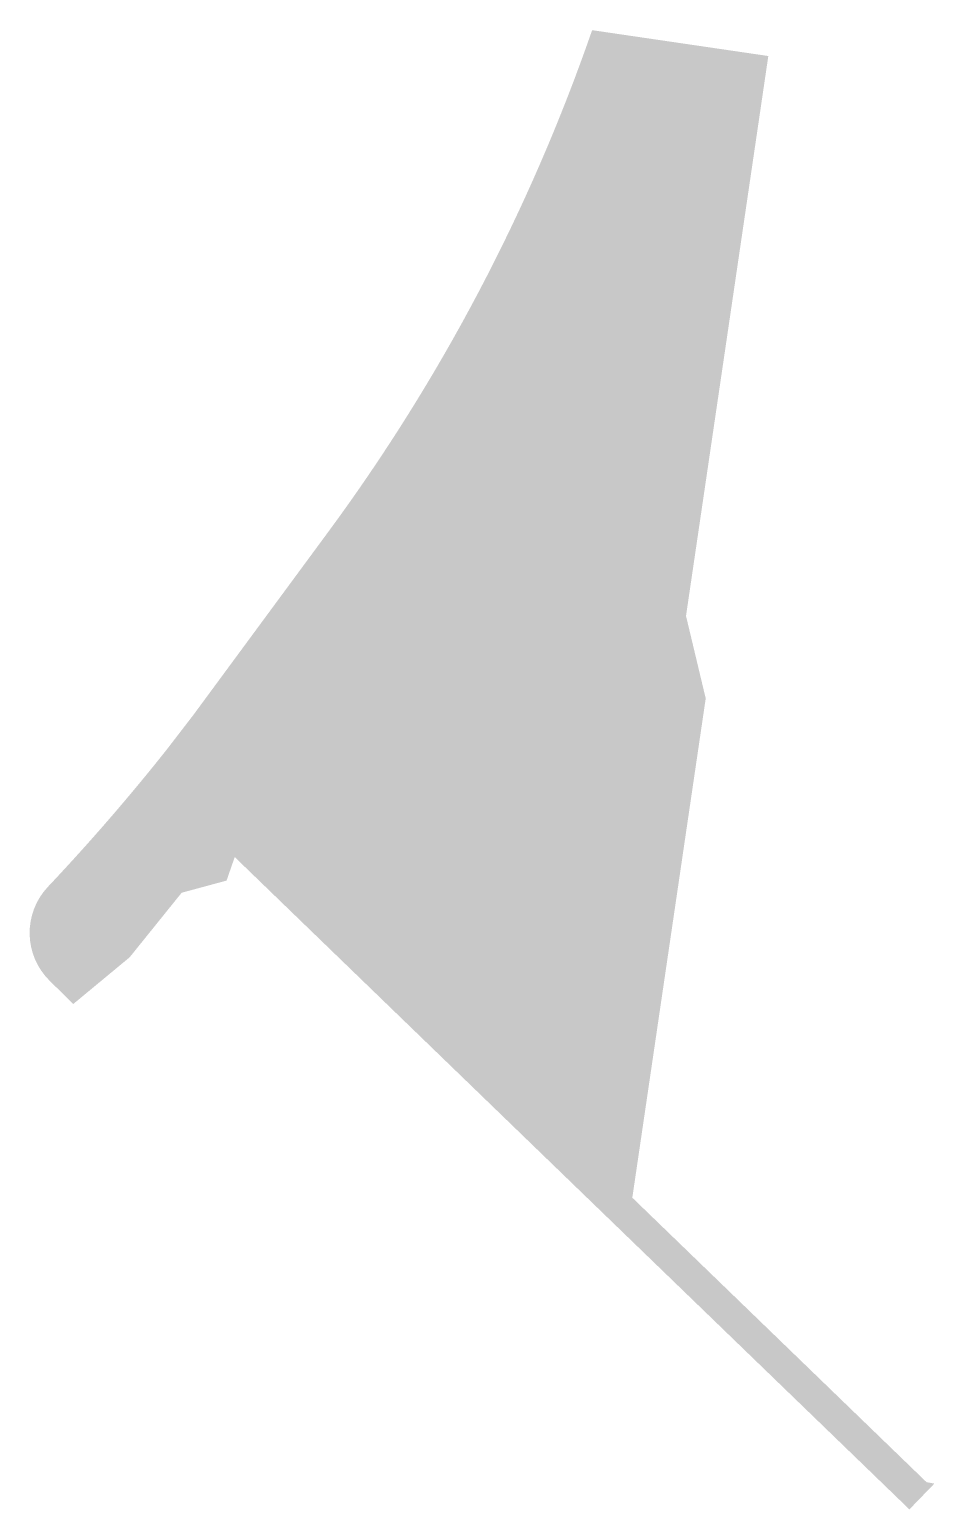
# Model space of a CAD drawing. Header units: metres. Extents: x 305195 to 309187, y 6261447 to 6263623.
# Drawn here: x 308252.9 to 308428, y 6262405.1 to 6262691.6 of the extents above; entities that cross this region are included whole.
import ezdxf

# ---------------------------------------------------------------- set-up
doc = ezdxf.new("R2010")
doc.units = ezdxf.units.M
doc.layers.add('Sub_SP_TR_HV_LV_EXT', color=7, linetype='Continuous')

msp = doc.modelspace()

# ---------------------------------------------------------------- hatches: boundary and pattern name
at = {"layer": 'Sub_SP_TR_HV_LV_EXT'}
h = msp.add_hatch(color=256, dxfattribs=at)
h.dxf.hatch_style = 1
edge = h.paths.add_edge_path()
edge.add_arc((308265.9036420883, 6262516.71937083), 13.01309894769767, 136.6675750120886, 225.4534690096609, ccw=False)
edge.add_arc((307957.1206626489, 6262808.034531508), 411.5000942888163, 316.6673018607888, 321.5256598447583)
edge.add_line((308279.2786837916, 6262552.013952231), (308284.4981837916, 6262558.795122231))
edge.add_line((308284.4981837916, 6262558.795122231), (308302.9069787916, 6262583.781659231))
edge.add_line((308302.9069787916, 6262583.781659231), (308310.6603810702, 6262594.305467079))
edge.add_arc((308016.3993737851, 6262811.101912234), 365.4999850069813, 323.6191130141812, 340.8977415070572)
edge.add_line((308361.7734724068, 6262691.490160966), (308388.7458687916, 6262687.531270231))
edge.add_line((308388.7458687916, 6262687.531270231), (308394.3957737916, 6262686.702002231))
edge.add_line((308394.3957737916, 6262686.702002231), (308395.8798737916, 6262686.484172232))
edge.add_line((308395.8798737916, 6262686.484172232), (308390.3274907916, 6262648.707164232))
edge.add_line((308390.3274907916, 6262648.707164232), (308380.4115787916, 6262581.241810231))
edge.add_line((308380.4115787916, 6262581.241810231), (308379.9476437916, 6262578.085312231))
edge.add_line((308379.9476437916, 6262578.085312231), (308383.7618437916, 6262562.114912231))
edge.add_line((308383.7618437916, 6262562.114912231), (308382.3240297916, 6262552.332351231))
edge.add_line((308382.3240297916, 6262552.332351231), (308376.4890737916, 6262512.632630231))
edge.add_line((308376.4890737916, 6262512.632630231), (308369.5547437916, 6262465.453012231))
edge.add_line((308369.5547437916, 6262465.453012231), (308426.5087437916, 6262410.375012231))
edge.add_line((308426.5087437916, 6262410.375012231), (308428.0269437916, 6262410.108712231))
edge.add_line((308428.0269437916, 6262410.108712231), (308423.1885737916, 6262405.105532232))
edge.add_line((308423.1885737916, 6262405.105532232), (308292.5921337917, 6262531.400332231))
edge.add_line((308292.5921337917, 6262531.400332231), (308291.0114737916, 6262526.844502231))
edge.add_line((308291.0114737916, 6262526.844502231), (308282.3192837916, 6262524.491662231))
edge.add_line((308282.3192837916, 6262524.491662231), (308272.2511637916, 6262511.993532231))
edge.add_line((308272.2511637916, 6262511.993532231), (308261.3399437916, 6262502.952192231))
edge.add_line((308261.3399437916, 6262502.952192231), (308256.7752037916, 6262507.445282231))
edge.add_line((308256.7752037916, 6262507.445282231), (308257.8130837916, 6262506.423692231))

doc.saveas('drawing.dxf')
